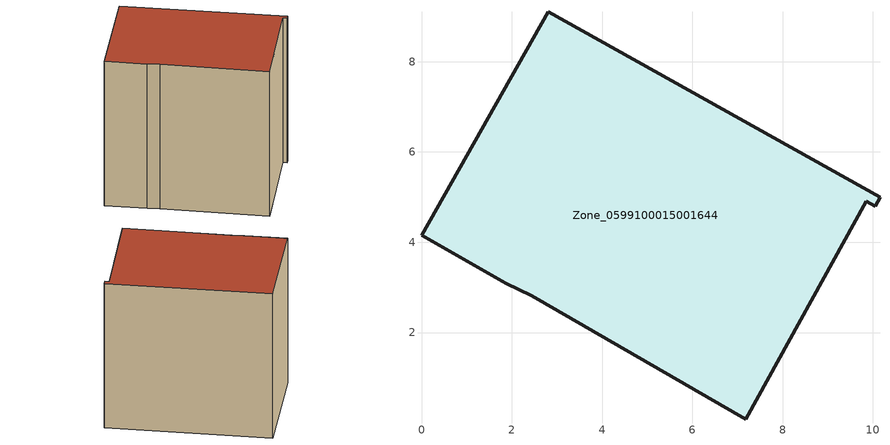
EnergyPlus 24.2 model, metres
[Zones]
Zone_0599100015001644
 floor ground (C_G): 9.86,4.91 7.19,0.08 2.44,2.82 1.87,3.09 0,4.15 2.81,9.1 10.16,4.99 10.05,4.8 z3.79
 wall outside (C_F): 10.16,4.99 2.81,9.1 0,4.15 1.87,3.09 2.44,2.82 7.19,0.08 9.86,4.91 10.05,4.8 10.16,4.99 z3.79:11.95
 roof outside (C_R): 7.19,0.08 9.86,4.91 10.05,4.8 10.16,4.99 2.81,9.1 0,4.15 1.87,3.09 2.44,2.82 z11.95
[BUILDING]
Pand.0599100015001644: North Axis=0; Terrain=City; Loads Convergence Tolerance Value=0.04; Temperature Convergence Tolerance Value=0.4; Solar Distribution=FullExterior; Maximum Number of Warmup Days=25; Minimum Number of Warmup Days=1
[Site:Location]
Rotterdam.The.Hague.AP_ZH_NLD Design_Conditions: Latitude=51.96; Longitude=4.45; Time Zone=1; Elevation=-4.5
[SITE:GROUNDTEMPERATURE:BUILDINGSURFACE]
18, 18, 18, 18, 18, 18, 18, 18, 18, 18, 18, 18
[MATERIAL] Thermal Absorptance=0.9; Solar Absorptance=0.7; Visible Absorptance=0.7
Name | Roughness | Thickness | Conductivity | Density | Specific Heat
G.TC.1975-1991 | MediumSmooth | 0.15 | 0.288461 | 540 | 1210
F.TC.1975-1991 | Rough | 0.3 | 0.230769 | 1920 | 840
R.TC.1975-1991 | MediumRough | 0.2 | 0.153846 | 1500 | 1000
[CONSTRUCTION]
C_G: G.TC.1975-1991
C_F: F.TC.1975-1991
C_R: R.TC.1975-1991
[ZONE]
Zone_0599100015001644: Type=1; Multiplier=1; Ceiling Height=Autocalculate; Volume=Autocalculate; Floor Area=autocalculate; Part of Total Floor Area=Yes
[ZONEINFILTRATION:DESIGNFLOWRATE]
Infil_Zone_0599100015001644: Zone or ZoneList or Space or SpaceList=Zone_0599100015001644; Schedule=AlwaysOn; Design Flow Rate Calculation Method=Flow/Area; Flow Rate per Floor Area=0.003; Constant Term Coefficient=1; Temperature Term Coefficient=0; Velocity Term Coefficient=0; Velocity Squared Term Coefficient=0
[HVACTEMPLATE:ZONE:IDEALLOADSAIRSYSTEM]
Zone_0599100015001644: Maximum Heating Supply Air Temperature=50; Minimum Cooling Supply Air Temperature=13; Maximum Heating Supply Air Humidity Ratio=0.0156; Minimum Cooling Supply Air Humidity Ratio=0.0077; Heating Limit=NoLimit; Cooling Limit=NoLimit; Dehumidification Control Type=ConstantSensibleHeatRatio; Cooling Sensible Heat Ratio=0.7; Dehumidification Setpoint=60; Humidification Control Type=None; Humidification Setpoint=30; Outdoor Air Method=None; Outdoor Air Flow Rate per Person=0.00944; Outdoor Air Flow Rate per Zone Floor Area=0; Outdoor Air Flow Rate per Zone=0; Demand Controlled Ventilation Type=None; Outdoor Air Economizer Type=NoEconomizer; Heat Recovery Type=None; Sensible Heat Recovery Effectiveness=0.7; Latent Heat Recovery Effectiveness=0.65
[ZONECONTROL:THERMOSTAT]
ThermostatControl_Zone_0599100015001644: Zone or ZoneList=Zone_0599100015001644; Control Type Schedule=DualSetpointControlType; Control 1=Thermostat_Zone_0599100015001644; Temperature Difference Between Cutout And Setpoint=0
[THERMOSTATSETPOINT:DUALSETPOINT]
Thermostat_Zone_0599100015001644: Heating Setpoint Temperature Schedule=HeatingSetpoint_Zone_0599100015001644; Cooling Setpoint Temperature Schedule=CoolingSetpoint_Zone_0599100015001644
[SCHEDULE:COMPACT]
HeatingSetpoint_Zone_0599100015001644: Through: 12/31, For: AllDays, Until: 24:00, 21
CoolingSetpoint_Zone_0599100015001644: Through: 12/31, For: AllDays, Until: 24:00, 24
DualSetpointControlType: Through: 12/31, For: AllDays, Until: 24:00, 4
AlwaysOn: Through: 12/31, For: AllDays, Until: 24:00, 1
